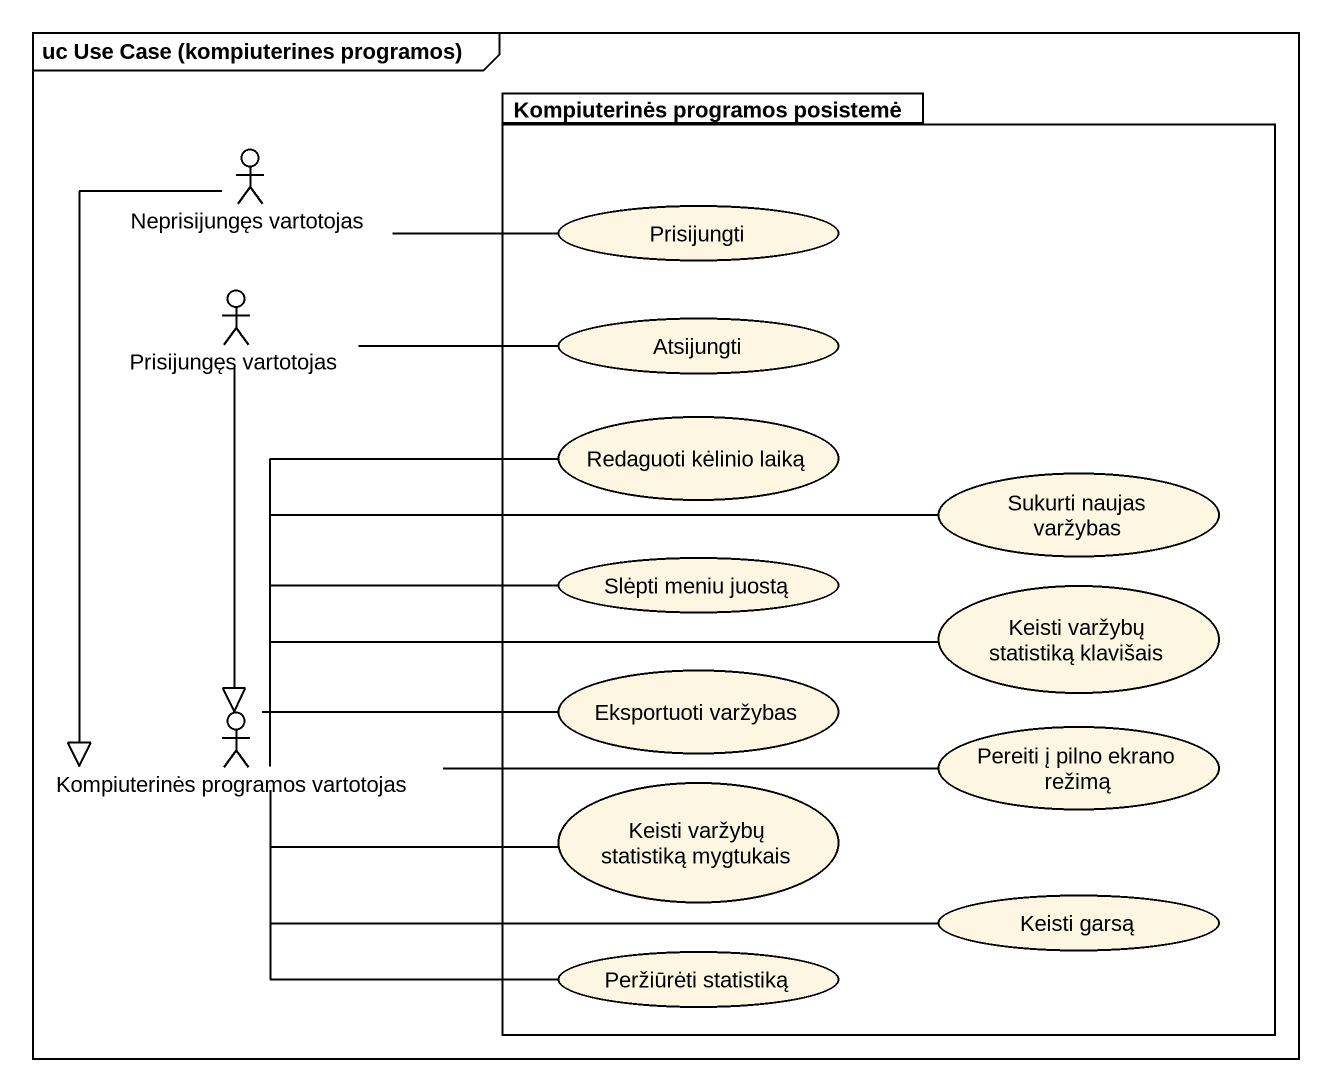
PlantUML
@startuml
mainframe uc Use Case (kompiuterines programos)
package "Kompiuterinės programos posistemė" as Kompiuterinės_programos {
  usecase Prisijungti
  usecase Atsijungti
  usecase "Redaguoti kėlinio laiką" as Redaguoti_kėlinio_laiką
  usecase "Sukurti naujas varžybas" as Sukurti_naujas_varžybas
  usecase "Slėpti meniu juostą" as Slėpti_meniu_juostą
  usecase "Eksportuoti varžybas" as Eksportuoti_varžybas
  usecase "Keisti varžybų statistiką klavišais" as Keisti_varžybų_statistiką
  usecase "Pereiti į pilno ekrano režimą" as Pereiti_į_pilno_ekrano
  usecase "Keisti varžybų statistiką mygtukais" as Keisti_varžybų_statistiką_2
  usecase "Keisti garsą" as Keisti_garsą
  usecase "Peržiūrėti statistiką" as Peržiūrėti_statistiką
}
actor "Neprisijungęs vartotojas" as Neprisijungęs_vartotojas
actor "Prisijungęs vartotojas" as Prisijungęs_vartotojas
actor "Kompiuterinės programos vartotojas" as Kompiuterinės_programos_2
Neprisijungęs_vartotojas -right- Prisijungti
Neprisijungęs_vartotojas --|> Kompiuterinės_programos_2
Prisijungęs_vartotojas -right- Atsijungti
Prisijungęs_vartotojas --|> Kompiuterinės_programos_2
Kompiuterinės_programos_2 -up- Redaguoti_kėlinio_laiką
Kompiuterinės_programos_2 -right- Sukurti_naujas_varžybas
Kompiuterinės_programos_2 -right- Slėpti_meniu_juostą
Kompiuterinės_programos_2 -right- Eksportuoti_varžybas
Kompiuterinės_programos_2 -right- Keisti_varžybų_statistiką
Kompiuterinės_programos_2 -right- Pereiti_į_pilno_ekrano
Kompiuterinės_programos_2 -right- Keisti_varžybų_statistiką_2
Kompiuterinės_programos_2 -right- Keisti_garsą
Kompiuterinės_programos_2 -right- Peržiūrėti_statistiką
@enduml
